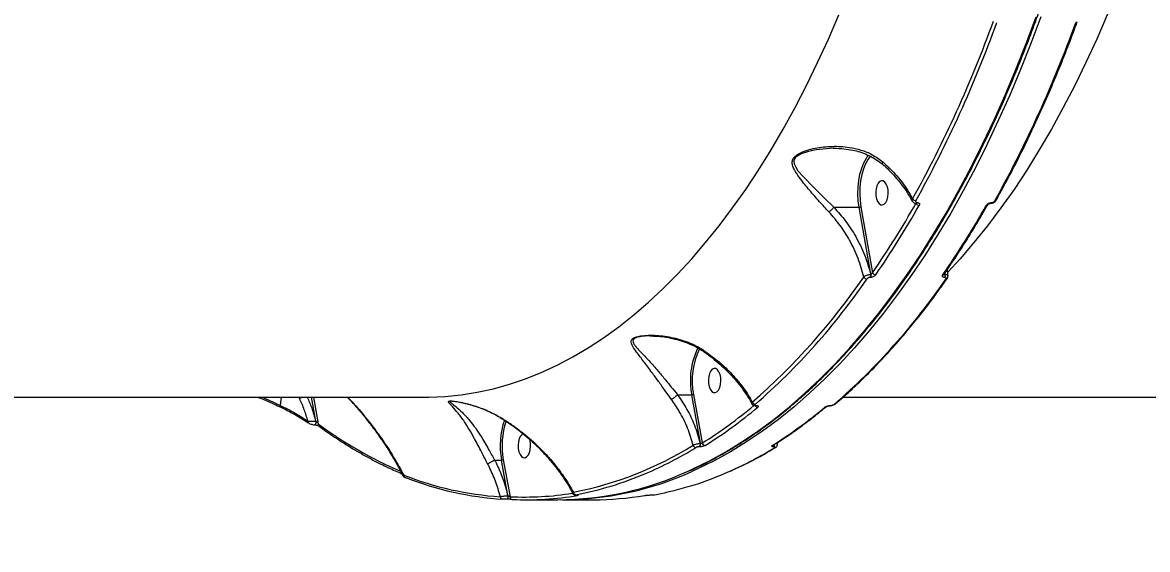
# Model space of a CAD drawing. Header units: millimetres. Extents: x -7735 to 7893, y -6545 to 6034.
# Drawn here: x 3517.7 to 3934.3, y -172.3 to 22.8 of the extents above; entities that cross this region are included whole.
import ezdxf

# ---------------------------------------------------------------- set-up
doc = ezdxf.new("R2010")
doc.units = ezdxf.units.MM
for name, color, linetype in [('DIKOM_ОБЪЕКТ', 7, 'Continuous'), ('DIKOM_РАЗМЕР_ЗОНА', 7, 'Continuous'), ('DIKOM_РАЗМЕР_ОБЪЕКТА', 7, 'Continuous')]:
    doc.layers.add(name, color=color, linetype=linetype)
doc.styles.add('style1', font='arial.ttf', dxfattribs={"width": 0.8})
doc.dimstyles.new('1-50', dxfattribs={"dimtxt": 300, "dimasz": 200, "dimexe": 100, "dimexo": 0, "dimgap": 100, "dimtad": 1, "dimtxsty": 'style1', "dimcen": 200, "dimclrd": 7, "dimclre": 7, "dimclrt": 7, "dimadec": 1, "dimazin": 2, "dimtfac": 1, "dimtmove": 0, "dimatfit": 2, "dimfxl": 0, "dimlwd": 25, "dimlwe": 18, "dimarcsym": 0})

# ---------------------------------------------------------------- blocks, each defined once
blk = doc.blocks.new('*D0')
at = {"layer": 'Defpoints', "color": 0, "transparency": 16777216}
for p in [(5893.22, 882.1), (-4595.74, 266.13), (5893.22, -5840.17)]:
    blk.add_point(p, dxfattribs=at)
at = {"layer": 'DIKOM_РАЗМЕР_ОБЪЕКТА', "color": 7, "lineweight": 18, "transparency": 16777216}
for p, q in [((5893.22, 882.1), (5893.22, -5940.17)), ((-4595.74, 266.13), (-4595.74, -5940.17))]:
    blk.add_line(p, q, dxfattribs=at)
at = {"layer": 'DIKOM_РАЗМЕР_ОБЪЕКТА', "color": 7, "lineweight": 25, "transparency": 16777216}
blk.add_line((-4395.74, -5840.17), (5693.22, -5840.17), dxfattribs=at)
at = {"layer": 'DIKOM_РАЗМЕР_ОБЪЕКТА', "color": 7, "transparency": 16777216}
for points in [[(-4395.74, -5806.84), (-4395.74, -5873.51), (-4595.74, -5840.17)], [(5693.22, -5806.84), (5693.22, -5873.51), (5893.22, -5840.17)]]:
    blk.add_solid(points, dxfattribs=at)
at = {"layer": 'DIKOM_РАЗМЕР_ОБЪЕКТА', "color": 7, "transparency": 16777216, "insert": (648.74, -5587), "char_height": 300, "attachment_point": 5, "style": 'style1'}
blk.add_mtext('10450', dxfattribs=at)
blk = doc.blocks.new('*D3')
at = {"layer": 'Defpoints', "color": 0, "transparency": 16777216}
for p in [(-6112.56, 266.13), (7893.22, 266.13), (7893.22, -6445.11)]:
    blk.add_point(p, dxfattribs=at)
at = {"layer": 'DIKOM_РАЗМЕР_ЗОНА', "color": 7, "lineweight": 18, "transparency": 16777216}
for p, q in [((-6112.56, 266.13), (-6112.56, -6545.11)), ((7893.22, 266.13), (7893.22, -6545.11))]:
    blk.add_line(p, q, dxfattribs=at)
at = {"layer": 'DIKOM_РАЗМЕР_ЗОНА', "color": 7, "lineweight": 25, "transparency": 16777216}
blk.add_line((-5912.56, -6445.11), (7693.22, -6445.11), dxfattribs=at)
at = {"layer": 'DIKOM_РАЗМЕР_ЗОНА', "color": 7, "transparency": 16777216}
for points in [[(-5912.56, -6411.77), (-5912.56, -6478.44), (-6112.56, -6445.11)], [(7693.22, -6411.77), (7693.22, -6478.44), (7893.22, -6445.11)]]:
    blk.add_solid(points, dxfattribs=at)
at = {"layer": 'DIKOM_РАЗМЕР_ЗОНА', "color": 7, "transparency": 16777216, "insert": (890.33, -6191.83), "char_height": 300, "attachment_point": 5, "style": 'style1'}
blk.add_mtext('13950', dxfattribs=at)

msp = doc.modelspace()

# ---------------------------------------------------------------- linework, layer by layer
at = {"layer": 'DIKOM_ОБЪЕКТ', "color": 7, "linetype": 'Continuous', "lineweight": 15}
for p, q in [((3830.54, -26.987), (3831.046, -26.32)), ((3818.195, -45.645), (3827.527, -45.645)), ((3831.935, -70.446), (3827.527, -45.645)), ((3828.199, -45.482), (3832.527, -69.835)), ((3848.679, -44.165), (3848.726, -44.165)), ((3849.026, -43.903), (3849.073, -43.903)), ((3876.155, -44.165), (3876.202, -44.165)), ((3876.503, -43.903), (3876.55, -43.903)), ((3831.867, -70.446), (3831.935, -70.446)), ((3859.297, -70.063), (3859.364, -70.446)), ((3859.364, -70.446), (3859.433, -70.446)), ((3859.433, -70.446), (3859.414, -69.891)), ((3831.754, -71.576), (3831.686, -71.576)), ((3859.252, -71.576), (3859.184, -71.576)), ((3405.073, -115.875), (3667.184, -115.875)), ((3613.569, -115.875), (3613.198, -118.96)), ((3620.38, -116.445), (3620.124, -115.875)), ((3626.389, -124.787), (3624.781, -115.875)), ((3625.482, -115.875), (3627.277, -125.816)), ((3760.323, -115.104), (3765.565, -115.104)), ((3768.79, -132.986), (3765.565, -115.104)), ((3766.237, -114.941), (3769.469, -132.861)), ((3821.657, -115.875), (4083.767, -115.875)), ((3613.373, -119.642), (3613.383, -119.647)), ((3789.189, -119.068), (3789.257, -119.068)), ((3789.394, -118.985), (3789.463, -118.985)), ((3816.686, -119.068), (3816.755, -119.068)), ((3816.892, -118.985), (3816.96, -118.985)), ((3626.309, -124.787), (3626.389, -124.787)), ((3625.823, -126.118), (3625.903, -126.118)), ((3768.743, -132.986), (3768.79, -132.986)), ((3797.322, -133.353), (3797.256, -132.725)), ((3768.46, -134.27), (3768.413, -134.27)), ((3795.716, -133.707), (3795.714, -133.709)), ((3795.937, -134.27), (3795.889, -134.27)), ((3692.564, -139.229), (3692.57, -139.227)), ((3692.57, -139.227), (3695.103, -139.227)), ((3697.51, -152.371), (3695.103, -139.227)), ((3695.775, -139.062), (3698.281, -152.749)), ((3696.997, -153.706), (3696.982, -153.706)), ((3696.997, -153.706), (3697.025, -153.706)), ((3697.025, -153.706), (3697.01, -153.706)), ((3697.482, -152.371), (3697.51, -152.371)), ((3704.427, -153.875), (3715.999, -153.875)), ((3717.714, -153.875), (3729.285, -153.875)), ((3722.803, -152.116), (3722.85, -152.112)), ((3722.803, -152.116), (3722.892, -152.116)), ((3722.85, -152.112), (3722.939, -152.112)), ((3722.892, -152.116), (3722.939, -152.112)), ((3750.321, -152.116), (3750.368, -152.112)), ((3750.321, -152.116), (3750.409, -152.116)), ((3750.368, -152.112), (3750.457, -152.112)), ((3750.409, -152.116), (3750.457, -152.112))]:
    msp.add_line(p, q, dxfattribs=at)
at = {"layer": 'DIKOM_ОБЪЕКТ', "color": 7, "linetype": 'Continuous', "lineweight": 15, "flags": 128}
for points in [[(3936.416, 73.456), (3933.31, 63.486), (3930.05, 53.704), (3926.637, 44.12), (3923.075, 34.743), (3919.368, 25.58), (3915.519, 16.642), (3911.53, 7.935), (3907.407, -0.531), (3903.154, -8.749), (3898.772, -16.711), (3894.268, -24.41), (3889.645, -31.839), (3884.907, -38.991), (3880.06, -45.859), (3875.107, -52.436), (3870.052, -58.717), (3864.902, -64.696), (3860.338, -69.656)], [(3667.184, -115.875), (3668.178, -115.87), (3674.178, -115.633), (3680.171, -115.042), (3686.152, -114.095), (3692.116, -112.795), (3698.056, -111.142), (3703.968, -109.139), (3709.845, -106.786), (3715.683, -104.087), (3721.475, -101.042), (3727.217, -97.657), (3732.903, -93.933), (3738.528, -89.874), (3744.087, -85.483), (3749.574, -80.766), (3754.985, -75.726), (3760.314, -70.368), (3765.556, -64.696), (3770.707, -58.717), (3775.761, -52.436), (3780.714, -45.859), (3785.562, -38.991), (3790.299, -31.839), (3794.923, -24.41), (3799.427, -16.711), (3803.808, -8.749), (3808.062, -0.531), (3812.185, 7.935), (3816.173, 16.642), (3820.023, 25.58)], [(3764.188, -143.321), (3766.025, -142.489), (3772.111, -139.499), (3778.149, -136.166), (3784.136, -132.495), (3790.065, -128.488), (3795.931, -124.149), (3801.73, -119.481), (3807.457, -114.489), (3813.107, -109.175), (3818.675, -103.546), (3824.157, -97.605), (3829.548, -91.358), (3834.843, -84.81), (3840.038, -77.966), (3845.128, -70.833), (3850.11, -63.416), (3854.979, -55.721), (3859.73, -47.755), (3864.361, -39.524), (3868.866, -31.037), (3873.243, -22.299), (3877.488, -13.318), (3881.596, -4.101), (3885.565, 5.343), (3889.391, 15.006), (3893.071, 24.881)], [(3894.786, 24.881), (3891.106, 15.006), (3887.279, 5.343), (3883.311, -4.101), (3879.202, -13.318), (3874.958, -22.299), (3870.581, -31.037), (3866.075, -39.524), (3861.445, -47.755), (3856.693, -55.721), (3851.824, -63.416), (3846.842, -70.833), (3841.752, -77.966), (3836.557, -84.81), (3831.262, -91.358), (3825.872, -97.605), (3820.39, -103.546), (3814.822, -109.175), (3809.172, -114.489), (3803.445, -119.481), (3797.646, -124.149), (3791.779, -128.488), (3785.85, -132.495), (3779.864, -136.166), (3773.825, -139.499), (3767.739, -142.489), (3765.84, -143.348)], [(3817.954, -23.796), (3811.609, -24.323), (3808.784, -24.926), (3806.049, -25.872), (3804.213, -27.017), (3803.922, -27.321), (3803.443, -28.178), (3803.383, -28.442), (3803.475, -29.575), (3804.05, -30.839), (3804.907, -32.084), (3806.891, -34.404), (3810.492, -38.125), (3814.579, -42.163), (3818.192, -45.645), (3818.193, -45.646), (3818.193, -45.646)], [(3827.527, -45.645), (3827.201, -43.203), (3827.07, -40.693), (3827.138, -38.173), (3827.403, -35.703), (3827.859, -33.34), (3828.495, -31.14), (3829.296, -29.154), (3830.244, -27.428), (3830.54, -26.987)], [(3831.678, -26.663), (3830.834, -27.818), (3829.915, -29.491), (3829.138, -31.417), (3828.521, -33.551), (3828.079, -35.842), (3827.822, -38.237), (3827.756, -40.68), (3827.883, -43.114), (3828.199, -45.482)], [(3833.987, -42.542), (3834.395, -43.549), (3834.932, -44.292), (3835.556, -44.711), (3836.215, -44.772), (3836.856, -44.47), (3837.427, -43.83), (3837.882, -42.903), (3838.185, -41.764), (3838.309, -40.507), (3838.247, -39.232), (3838.001, -38.042), (3837.594, -37.036), (3837.056, -36.293), (3836.433, -35.874), (3835.774, -35.813), (3835.133, -36.115), (3834.562, -36.755), (3834.106, -37.682), (3833.804, -38.821), (3833.679, -40.078), (3833.742, -41.353), (3833.987, -42.542)], [(3772.025, -112.002), (3772.432, -113.009), (3772.97, -113.752), (3773.593, -114.17), (3774.252, -114.231), (3774.893, -113.929), (3775.465, -113.289), (3775.92, -112.362), (3776.222, -111.224), (3776.347, -109.966), (3776.284, -108.691), (3776.039, -107.502), (3775.631, -106.495), (3775.094, -105.752), (3774.47, -105.333), (3773.811, -105.272), (3773.17, -105.574), (3772.599, -106.215), (3772.144, -107.141), (3771.841, -108.28), (3771.717, -109.538), (3771.779, -110.813), (3772.025, -112.002)], [(3626.309, -124.787), (3626.337, -125.065), (3626.324, -125.347), (3626.271, -125.611), (3626.182, -125.835), (3626.064, -126.002), (3625.926, -126.097), (3625.82, -126.118)], [(3626.389, -124.787), (3626.418, -125.065), (3626.405, -125.347), (3626.352, -125.611), (3626.262, -125.835), (3626.144, -126.002), (3626.007, -126.097), (3625.906, -126.118)], [(3623.67, -125.447), (3623.673, -125.449), (3623.713, -125.478)], [(3703.124, -129.459), (3702.709, -129.697), (3702.138, -130.337), (3701.683, -131.264), (3701.38, -132.403), (3701.255, -133.661), (3701.318, -134.936), (3701.563, -136.125)], [(3701.563, -136.125), (3701.971, -137.131), (3702.508, -137.874), (3703.132, -138.293), (3703.791, -138.354), (3704.432, -138.052), (3705.003, -137.412), (3705.458, -136.485), (3705.76, -135.347), (3705.885, -134.089), (3705.823, -132.814), (3705.578, -131.625), (3705.542, -131.509)], [(3659.402, -145.613), (3659.505, -145.644), (3659.663, -145.661)], [(3697.482, -152.371), (3697.509, -152.607), (3697.506, -152.849), (3697.474, -153.083), (3697.413, -153.294), (3697.328, -153.472), (3697.224, -153.604), (3697.106, -153.683), (3696.997, -153.706)], [(3697.51, -152.371), (3697.537, -152.607), (3697.535, -152.849), (3697.502, -153.083), (3697.441, -153.294), (3697.356, -153.472), (3697.252, -153.604), (3697.134, -153.683), (3697.025, -153.706)]]:
    msp.add_lwpolyline(points, dxfattribs=at)
at = {"layer": 'DIKOM_ОБЪЕКТ', "color": 7, "linetype": 'Continuous', "lineweight": 15}
for centre, radius, start, end in [((3450.608, 177.49), 453.689, 330.98856, 340.13035), ((3450.937, 177.28), 454.66, 330.98834, 340.13076), ((3480.183, 177.28), 454.66, 330.98834, 340.13076), ((3907.854, 23.274), 0.527, 261.65022, 327.17772), ((3827.542, -44.242), 1.404, 269.37762, 297.90324), ((3550.44, 124.528), 342.564, 325.43253, 330.49671), ((3550.815, 124.264), 343.52, 325.43343, 330.49558), ((3848.592, -41.788), 1.437, 211.63494, 268.17145), ((3849.826, -43.504), 1.413, 208.39147, 268.38739), ((3848.629, -43.739), 0.43, 277.47231, 337.48362), ((3848.68, -43.741), 0.426, 275.6487, 337.64728), ((3575.781, 124.194), 343.391, 325.43288, 330.49691), ((3874.696, -44.347), 0.571, 264.77591, 325.67549), ((3876.109, -43.742), 0.426, 275.73401, 337.67522), ((3876.155, -43.741), 0.427, 276.33684, 337.63995), ((3877.844, -42.655), 0.572, 264.84868, 325.67996), ((3830.289, -70.774), 1.612, 330.12898, 11.72582), ((3830.356, -70.773), 1.612, 330.12302, 11.70821), ((3833.746, -69.311), 1.326, 203.2414, 267.67887), ((3858.587, -70.033), 0.604, 266.49876, 322.24661), ((3857.786, -70.773), 1.612, 330.12302, 11.70821), ((3857.852, -70.773), 1.614, 330.14548, 11.68575), ((3627.48, 67.024), 244.737, 310.98472, 325.54476), ((3628.172, 66.582), 245.278, 310.98469, 325.54479), ((3657.418, 66.582), 245.278, 310.98469, 325.54479), ((3830.478, -70.858), 1.33, 205.95597, 267.49924), ((3859.706, -71.589), 0.599, 266.2265, 322.32836), ((3792.757, -109.75), 27.715, 154.22287, 191.13979), ((3792.556, -109.75), 26.826, 154.015, 191.15697), ((3625.409, -124.131), 9.185, 115.97911, 123.1946), ((3613.797, -119.169), 0.634, 160.80725, 228.15616), ((3677.967, 13.359), 172.49, 302.03786, 309.88656), ((3678.637, 12.941), 173.126, 302.04055, 310.03566), ((3789.116, -117.41), 1.166, 195.6575, 266.23961), ((3790.062, -118.491), 1.122, 210.46881, 266.9981), ((3789.18, -118.752), 0.317, 273.30418, 312.55452), ((3789.25, -118.755), 0.313, 270.26755, 312.68412), ((3703.509, 12.922), 173.102, 302.04, 310.03621), ((3814.873, -118.938), 0.673, 268.96914, 309.88374), ((3816.679, -118.754), 0.314, 270.50963, 312.67425), ((3816.747, -118.753), 0.316, 272.08177, 312.5809), ((3818.3, -117.906), 0.668, 268.79176, 309.77925), ((3624.174, -124.885), 0.754, 168.79931, 228.08171), ((3723.814, -133.869), 29.206, 161.0238, 190.57205), ((3724.235, -133.908), 28.923, 161.63693, 190.26639), ((3628.035, -126.013), 0.784, 165.45096, 231.0118), ((3716.877, -5.114), 150.323, 233.41235, 246.83395), ((3767.45, -133.337), 1.34, 315.90991, 15.20347), ((3767.498, -133.338), 1.339, 315.89618, 15.23716), ((3770.568, -132.707), 1.109, 187.97723, 265.64786), ((3697.006, -22.878), 130.565, 280.9187, 301.93007), ((3692.431, -12.82), 142.803, 293.10784, 301.50594), ((3767.139, -133.476), 1.099, 191.12607, 265.77925), ((3721.268, -12.079), 143.649, 293.98515, 301.49041), ((3795.349, -133.119), 0.694, 269.41821, 301.65106), ((3795.137, -133.448), 1.114, 312.48007, 4.09266), ((3795.175, -133.441), 1.125, 312.57471, 5.19003), ((3796.31, -133.875), 0.697, 269.49297, 301.23476), ((3659.735, -144.844), 0.838, 173.75661, 246.58942), ((3702.171, -35.149), 117.836, 248.45683, 266.36142), ((3703.028, -35.817), 118.095, 248.4567, 266.36156), ((3715.344, -35.594), 118.282, 270.31749, 294.38988), ((3717.16, -36.016), 117.856, 269.85261, 294.39689), ((3700.082, -31.116), 122.972, 280.56866, 293.17431), ((3729.082, -30.223), 123.895, 280.6053, 294.09477), ((3695.6, -152.769), 0.907, 178.61075, 265.80234), ((3699.201, -152.828), 0.923, 175.04821, 265.32948), ((3703.565, -41.056), 111.818, 267.29164, 279.1856), ((3704.421, -41.728), 112.146, 267.29337, 279.67591), ((3722.714, -151.027), 0.978, 183.08376, 265.47614), ((3723.279, -151.475), 0.803, 234.78902, 269.39732), ((3729.243, -41.379), 112.495, 270.02155, 279.6641)]:
    msp.add_arc(centre, radius, start, end, dxfattribs=at)
for points, knots in [([(3764.476, -143.228), (3765.034, -142.99), (3767.531, -141.925), (3771.928, -139.724), (3777.661, -136.62), (3783.344, -133.188), (3788.978, -129.462), (3794.557, -125.436), (3800.076, -121.116), (3805.531, -116.503), (3810.919, -111.602), (3816.236, -106.417), (3821.476, -100.951), (3826.636, -95.208), (3831.713, -89.193), (3836.702, -82.912), (3841.599, -76.367), (3846.402, -69.565), (3851.106, -62.51), (3855.708, -55.208), (3860.204, -47.664), (3864.591, -39.885), (3868.867, -31.876), (3873.026, -23.643), (3877.068, -15.192), (3880.988, -6.529), (3884.784, 2.338), (3888.452, 11.403), (3891.991, 20.66), (3895.397, 30.101), (3898.669, 39.719), (3901.802, 49.507), (3904.796, 59.458), (3907.648, 69.564), (3910.356, 79.818), (3912.918, 90.212), (3915.331, 100.738), (3917.595, 111.388), (3919.708, 122.154), (3921.666, 133.029), (3923.472, 144.003), (3925.12, 155.069), (3926.612, 166.218), (3927.945, 177.443), (3929.12, 188.734), (3930.134, 200.083), (3930.987, 211.482), (3931.679, 222.922), (3932.209, 234.394), (3932.574, 245.89), (3932.763, 256.137), (3932.789, 262.55), (3932.8, 265.124)], [0, 0, 0, 0, 0.0058768, 0.0262676, 0.0466644, 0.067067, 0.0874749, 0.1078876, 0.128305, 0.148726, 0.1691503, 0.1895772, 0.2100064, 0.2304375, 0.2508696, 0.271303, 0.2917369, 0.3121714, 0.332606, 0.3530406, 0.3734749, 0.393909, 0.4143429, 0.4347759, 0.4552087, 0.4756411, 0.4960729, 0.516504, 0.5369346, 0.5573646, 0.5777942, 0.5982231, 0.6186517, 0.6390796, 0.6595072, 0.6799344, 0.700361, 0.7207873, 0.7412133, 0.7616388, 0.7820642, 0.8024891, 0.8229139, 0.8433384, 0.8637627, 0.8841868, 0.9046108, 0.9250347, 0.9454585, 0.9658821, 0.9863058, 1, 1, 1, 1]), ([(3878.317, -42.977), (3879.081, -41.602), (3881.298, -37.614), (3884.882, -30.837), (3889.029, -22.579), (3893.054, -14.1), (3896.959, -5.411), (3900.739, 3.482), (3904.326, 12.413), (3906.817, 18.959), (3908.101, 22.455), (3908.297, 22.988)], [0, 0, 0, 0, 0.0688511, 0.1996782, 0.3305056, 0.4613287, 0.5921493, 0.7229662, 0.8537785, 0.9777042, 1, 1, 1, 1]), ([(3816.374, -47.364), (3815.205, -46.099), (3812.659, -43.343), (3809.074, -39.211), (3806.091, -35.585), (3804.21, -32.942), (3803.241, -31.173), (3802.768, -29.826), (3802.731, -28.477), (3803.212, -27.491), (3804.144, -26.473), (3805.749, -25.44), (3808.369, -24.452), (3812.324, -23.471), (3817.569, -22.906), (3823.289, -23.217), (3828.271, -24.355), (3832.585, -26.03), (3835.101, -27.925), (3836.408, -28.911)], [0, 0, 0, 0, 0.0790194, 0.1721801, 0.2680589, 0.3287297, 0.3610596, 0.3938996, 0.4223326, 0.4513199, 0.4599448, 0.498994, 0.5446059, 0.5914341, 0.6876218, 0.7865817, 0.8546777, 0.9244459, 1, 1, 1, 1]), ([(3818.162, -23.805), (3818.106, -23.798), (3818.037, -23.788), (3817.967, -23.795), (3817.954, -23.796)], [0, 0, 0, 0, 0.8070315, 1, 1, 1, 1]), ([(3817.956, -23.81), (3818.126, -23.804), (3819.455, -23.75), (3821.889, -23.939), (3825.027, -24.399), (3827.907, -25.133), (3830.527, -26.109), (3832.997, -27.389), (3834.869, -28.59), (3835.824, -29.458), (3836.112, -29.719)], [0, 0, 0, 0, 0.0258701, 0.2024518, 0.3716288, 0.51097, 0.6584557, 0.8023924, 0.940537, 1, 1, 1, 1]), ([(3836.194, -29.63), (3836.172, -29.597), (3836.122, -29.523), (3836.214, -29.266), (3836.332, -29.04), (3836.393, -28.937), (3836.408, -28.911)], [0, 0, 0, 0, 0.3249818, 0.7217311, 0.9289851, 1, 1, 1, 1]), ([(3836.408, -28.911), (3837.946, -30.358), (3840.451, -32.714), (3843.367, -36.256), (3845.579, -39.339), (3846.765, -41.461), (3847.369, -42.542)], [0, 0, 0, 0, 0.3422227, 0.5572673, 0.7746057, 1, 1, 1, 1]), ([(3836.155, -29.668), (3836.565, -30.025), (3837.842, -31.136), (3839.799, -33.129), (3842.02, -35.621), (3844.02, -38.204), (3845.789, -40.804), (3846.753, -42.546), (3847.224, -43.397)], [0, 0, 0, 0, 0.0863188, 0.2685909, 0.45231, 0.6371312, 0.8225951, 1, 1, 1, 1]), ([(3816.374, -47.364), (3816.421, -47.327), (3816.559, -47.22), (3816.867, -46.963), (3817.305, -46.567), (3817.796, -46.084), (3818.061, -45.792), (3818.193, -45.646)], [0, 0, 0, 0, 0.0872625, 0.2535742, 0.5023959, 0.7511941, 1, 1, 1, 1]), ([(3818.193, -45.646), (3818.193, -45.646), (3818.193, -45.645), (3818.194, -45.645), (3818.195, -45.645), (3818.195, -45.645)], [0, 0, 0, 0, 0.403829, 0.8706526, 1, 1, 1, 1]), ([(3818.195, -45.645), (3819.681, -47.309), (3822.69, -50.678), (3826.506, -56.627), (3829.779, -63.245), (3831.164, -68.024), (3831.867, -70.446)], [0, 0, 0, 0, 0.2328907, 0.4713013, 0.7319741, 1, 1, 1, 1]), ([(3847.265, -43.37), (3847.262, -43.366), (3847.175, -43.269), (3847.177, -42.98), (3847.305, -42.688), (3847.369, -42.542)], [0, 0, 0, 0, 0.0192581, 0.5094547, 1, 1, 1, 1]), ([(3847.296, -43.383), (3847.357, -43.498), (3847.498, -43.761), (3847.9, -44.016), (3848.31, -44.161), (3848.583, -44.148), (3848.684, -44.144)], [0, 0, 0, 0, 0.2287291, 0.5240065, 0.8250082, 1, 1, 1, 1]), ([(3848.546, -43.224), (3848.513, -43.301), (3848.447, -43.453), (3848.48, -43.656), (3848.612, -43.81), (3848.808, -43.892), (3848.964, -43.9), (3849.026, -43.903)], [0, 0, 0, 0, 0.214264, 0.4283994, 0.6429287, 0.8577662, 1, 1, 1, 1]), ([(3848.722, -44.167), (3848.747, -44.167), (3848.803, -44.169), (3848.802, -44.171), (3848.802, -44.171)], [0, 0, 0, 0, 0.4409655, 1, 1, 1, 1]), ([(3849.073, -43.903), (3849.165, -43.908), (3849.397, -43.921), (3849.69, -44.042), (3849.887, -44.271), (3849.937, -44.575), (3849.836, -44.802), (3849.786, -44.916)], [0, 0, 0, 0, 0.1407472, 0.3552581, 0.5700173, 0.7849612, 1, 1, 1, 1]), ([(3859.065, -70.403), (3859.898, -69.186), (3862.315, -65.658), (3866.238, -59.622), (3870.782, -52.276), (3873.713, -47.192), (3875.168, -44.669)], [0, 0, 0, 0, 0.1499018, 0.4347235, 0.7195446, 1, 1, 1, 1]), ([(3874.644, -44.916), (3874.723, -44.802), (3874.88, -44.575), (3875.274, -44.272), (3875.729, -44.042), (3876.16, -43.921), (3876.405, -43.908), (3876.503, -43.903)], [0, 0, 0, 0, 0.2150527, 0.4299672, 0.6446673, 0.859229, 1, 1, 1, 1]), ([(3875.169, -44.666), (3875.17, -44.666), (3875.171, -44.663), (3875.209, -44.605), (3875.298, -44.515), (3875.446, -44.4), (3875.643, -44.29), (3875.852, -44.211), (3876.039, -44.169), (3876.116, -44.168), (3876.153, -44.167)], [0, 0, 0, 0, 0.0187034, 0.1419746, 0.2654302, 0.4099327, 0.5679449, 0.730706, 0.8740639, 1, 1, 1, 1]), ([(3876.201, -44.165), (3876.202, -44.165), (3876.42, -44.194), (3876.905, -44.078), (3877.597, -43.769), (3878.095, -43.365), (3878.251, -43.053), (3878.294, -42.967)], [0, 0, 0, 0, 0.0005896, 0.2706239, 0.5683498, 0.8807628, 1, 1, 1, 1]), ([(3876.55, -43.903), (3876.616, -43.9), (3876.781, -43.892), (3877.07, -43.81), (3877.374, -43.656), (3877.636, -43.453), (3877.741, -43.301), (3877.793, -43.224)], [0, 0, 0, 0, 0.1423115, 0.3571912, 0.5715666, 0.7857394, 1, 1, 1, 1]), ([(3829.282, -71.44), (3828.649, -69.139), (3827.363, -64.471), (3824.294, -58.072), (3820.652, -52.253), (3817.811, -49.006), (3816.374, -47.364)], [0, 0, 0, 0, 0.2625672, 0.5326638, 0.763649, 1, 1, 1, 1]), ([(3829.282, -71.44), (3829.376, -71.357), (3829.584, -71.173), (3830.067, -70.903), (3830.66, -70.667), (3831.292, -70.498), (3831.675, -70.463), (3831.867, -70.446)], [0, 0, 0, 0, 0.170027, 0.3808323, 0.5867008, 0.7931189, 1, 1, 1, 1]), ([(3833.692, -70.636), (3833.626, -70.72), (3833.476, -70.907), (3833.118, -71.173), (3832.672, -71.397), (3832.194, -71.547), (3831.901, -71.567), (3831.754, -71.576)], [0, 0, 0, 0, 0.1741504, 0.3895992, 0.595811, 0.7978166, 1, 1, 1, 1]), ([(3831.935, -70.446), (3831.975, -70.442), (3832.024, -70.437), (3832.124, -70.398), (3832.237, -70.325), (3832.371, -70.178), (3832.472, -70.008), (3832.51, -69.889), (3832.527, -69.835)], [0, 0, 0, 0, 0.1444425, 0.175551, 0.362493, 0.5709626, 0.8046722, 1, 1, 1, 1]), ([(3859.184, -71.576), (3859.111, -71.574), (3858.897, -71.565), (3858.607, -71.468), (3858.405, -71.257), (3858.368, -70.966), (3858.489, -70.746), (3858.55, -70.636)], [0, 0, 0, 0, 0.1082402, 0.3204333, 0.5430284, 0.771544, 1, 1, 1, 1]), ([(3859.065, -70.402), (3859.06, -70.408), (3859.055, -70.415), (3859.065, -70.403), (3859.066, -70.403)], [0, 0, 0, 0, 0.9760195, 1, 1, 1, 1]), ([(3859.148, -70.322), (3859.156, -70.338), (3859.18, -70.385), (3859.238, -70.418), (3859.303, -70.442), (3859.34, -70.444), (3859.364, -70.446)], [0, 0, 0, 0, 0.2060595, 0.6119101, 0.7390701, 1, 1, 1, 1]), ([(3859.433, -70.446), (3859.531, -70.453), (3859.814, -70.473), (3860.181, -70.589), (3860.43, -70.771), (3860.427, -70.922), (3860.426, -70.975)], [0, 0, 0, 0, 0.1699765, 0.4896804, 0.8233774, 1, 1, 1, 1]), ([(3860.485, -70.968), (3860.413, -70.451), (3860.302, -69.664), (3860.283, -68.89), (3860.276, -68.625)], [0, 0, 0, 0, 0.6569398, 1, 1, 1, 1]), ([(3818.727, -118.42), (3819.682, -117.598), (3822.45, -115.215), (3826.98, -111.051), (3832.288, -105.838), (3837.52, -100.34), (3842.671, -94.568), (3847.739, -88.525), (3852.717, -82.211), (3856.856, -76.659), (3859.319, -73.174), (3860.18, -71.954)], [0, 0, 0, 0, 0.0652909, 0.1892538, 0.313229, 0.4372172, 0.5612159, 0.6852229, 0.8092359, 0.9332532, 1, 1, 1, 1]), ([(3831.686, -71.576), (3831.59, -71.583), (3831.397, -71.595), (3831.083, -71.694), (3830.792, -71.84), (3830.561, -72.012), (3830.464, -72.132), (3830.42, -72.186)], [0, 0, 0, 0, 0.2039779, 0.4080689, 0.6135261, 0.8265632, 1, 1, 1, 1]), ([(3859.667, -72.186), (3859.707, -72.115), (3859.787, -71.972), (3859.763, -71.783), (3859.631, -71.647), (3859.442, -71.584), (3859.301, -71.578), (3859.252, -71.576)], [0, 0, 0, 0, 0.2288351, 0.457843, 0.6785073, 0.8883523, 1, 1, 1, 1]), ([(3860.168, -71.947), (3860.205, -71.899), (3860.351, -71.715), (3860.473, -71.373), (3860.447, -71.083), (3860.437, -70.97)], [0, 0, 0, 0, 0.1750196, 0.6785307, 1, 1, 1, 1]), ([(3758.044, -116.755), (3757.278, -115.697), (3755.634, -113.426), (3753.22, -110.036), (3750.54, -106.35), (3747.762, -102.657), (3745.341, -99.53), (3743.851, -97.431), (3743.193, -96.091), (3743.036, -95.174), (3743.346, -94.566), (3743.884, -94.094), (3744.779, -93.632), (3746.795, -93.177), (3749.491, -92.964), (3753.582, -93.038), (3758.858, -93.768), (3763.956, -95.354), (3767.818, -97.157), (3769.57, -98.279), (3770.451, -98.842)], [0, 0, 0, 0, 0.0590559, 0.126771, 0.1965294, 0.2899977, 0.386193, 0.4527697, 0.4864317, 0.5209067, 0.5489138, 0.5542493, 0.5800465, 0.6152125, 0.6617349, 0.7094956, 0.8061407, 0.9056039, 0.9525532, 1, 1, 1, 1]), ([(3750.209, -93.265), (3750.084, -93.261), (3748.964, -93.225), (3747.176, -93.374), (3745.182, -93.752), (3744.338, -94.17), (3743.871, -94.593), (3743.664, -95.145), (3743.964, -95.971), (3744.819, -97.191), (3746.57, -99.096), (3749.306, -101.963), (3752.339, -105.345), (3755.263, -108.789), (3757.779, -111.965), (3759.572, -114.078), (3760.317, -115.105), (3760.318, -115.106)], [0, 0, 0, 0, 0.0088797, 0.0797156, 0.1297444, 0.1653011, 0.1726459, 0.2117011, 0.2605753, 0.3113934, 0.4118195, 0.5550066, 0.7015847, 0.8051246, 0.9110696, 0.9999526, 1, 1, 1, 1]), ([(3750.209, -93.262), (3750.721, -93.265), (3752.164, -93.271), (3754.667, -93.491), (3757.741, -93.985), (3760.867, -94.761), (3763.972, -95.816), (3766.8, -97.105), (3768.929, -98.276), (3769.989, -99.05), (3770.283, -99.264)], [0, 0, 0, 0, 0.073957, 0.2082616, 0.356674, 0.5135035, 0.6609083, 0.8171144, 0.9492137, 1, 1, 1, 1]), ([(3770.289, -99.256), (3770.791, -99.602), (3772.286, -100.633), (3774.63, -102.514), (3777.312, -104.873), (3779.817, -107.363), (3782.125, -109.948), (3784.225, -112.608), (3786.07, -115.32), (3787.265, -117.258), (3787.771, -118.284), (3787.825, -118.392)], [0, 0, 0, 0, 0.06540475, 0.19495116, 0.32553954, 0.45697435, 0.58880743, 0.72035436, 0.8523215, 0.98441906, 1, 1, 1, 1]), ([(3770.312, -99.225), (3770.305, -99.204), (3770.294, -99.167), (3770.368, -98.999), (3770.43, -98.883), (3770.451, -98.842)], [0, 0, 0, 0, 0.4597543, 0.8139888, 1, 1, 1, 1]), ([(3770.451, -98.842), (3772.23, -100.15), (3775.834, -102.797), (3779.954, -106.775), (3783.244, -110.537), (3785.834, -113.995), (3787.27, -116.476), (3787.993, -117.725)], [0, 0, 0, 0, 0.2398765, 0.4858724, 0.6394228, 0.8185467, 1, 1, 1, 1]), ([(3604.813, -115.875), (3605.562, -116.183), (3606.519, -116.576), (3608.615, -117.433), (3610.747, -118.389), (3612.569, -119.265), (3613.379, -119.654)], [0, 0, 0, 0, 0.2502797, 0.3195742, 0.6975547, 1, 1, 1, 1]), ([(3606.271, -115.875), (3606.543, -115.981), (3609.05, -116.958), (3611.243, -118.016), (3613.198, -118.96)], [0, 0, 0, 0, 0.1084325, 1, 1, 1, 1]), ([(3623.434, -124.739), (3623.019, -123.343), (3622.186, -120.535), (3620.984, -117.813), (3620.38, -116.445)], [0, 0, 0, 0, 0.4974069, 1, 1, 1, 1]), ([(3623.18, -115.875), (3623.762, -117.215), (3625.028, -120.136), (3625.859, -123.154), (3626.309, -124.787)], [0, 0, 0, 0, 0.4588356, 1, 1, 1, 1]), ([(3638.01, -115.875), (3638.664, -116.566), (3640.487, -118.489), (3643.305, -121.791), (3646.525, -125.817), (3649.666, -130.082), (3652.661, -134.498), (3655.399, -138.975), (3657.37, -142.456), (3658.331, -144.441), (3658.574, -144.942)], [0, 0, 0, 0, 0.07552165, 0.21010376, 0.35036538, 0.49703306, 0.64995866, 0.80090108, 0.9497557, 1, 1, 1, 1]), ([(3638.065, -115.875), (3638.659, -116.476), (3641.072, -118.924), (3644.881, -123.462), (3649.507, -129.426), (3652.98, -134.542), (3656.157, -139.65), (3657.811, -142.724), (3658.902, -144.752)], [0, 0, 0, 0, 0.0665716, 0.2708129, 0.4801286, 0.6894551, 0.7951267, 1, 1, 1, 1]), ([(3758.044, -116.755), (3758.064, -116.742), (3758.141, -116.691), (3758.359, -116.541), (3758.758, -116.259), (3759.298, -115.868), (3759.851, -115.46), (3760.162, -115.224), (3760.318, -115.106)], [0, 0, 0, 0, 0.0380731, 0.1491808, 0.3619052, 0.5746115, 0.7873146, 1, 1, 1, 1]), ([(3760.318, -115.106), (3760.319, -115.105), (3760.321, -115.104), (3760.323, -115.104), (3760.323, -115.104)], [0, 0, 0, 0, 0.6337466, 1, 1, 1, 1]), ([(3760.323, -115.104), (3761.515, -116.857), (3763.927, -120.404), (3766.836, -126.442), (3768.086, -130.731), (3768.743, -132.986)], [0, 0, 0, 0, 0.3165682, 0.6406658, 1, 1, 1, 1]), ([(3766.237, -114.941), (3766.227, -114.947), (3766.208, -114.959), (3766.15, -114.989), (3766.047, -115.029), (3765.887, -115.071), (3765.717, -115.099), (3765.615, -115.102), (3765.565, -115.104)], [0, 0, 0, 0, 0.0701951, 0.1414331, 0.355982, 0.5708646, 0.7855218, 1, 1, 1, 1]), ([(3613.198, -118.96), (3615.097, -119.919), (3618.944, -121.86), (3621.925, -123.771), (3623.434, -124.739)], [0, 0, 0, 0, 0.4938201, 1, 1, 1, 1]), ([(3613.37, -119.648), (3614.055, -119.976), (3614.98, -120.419), (3615.813, -120.864), (3616.029, -120.98)], [0, 0, 0, 0, 0.7407472, 1, 1, 1, 1]), ([(3689.986, -140.63), (3689.25, -139.197), (3688.055, -136.873), (3686.459, -133.743), (3684.941, -130.876), (3683.24, -127.872), (3681.187, -124.631), (3679.01, -121.693), (3677.16, -119.642), (3675.914, -118.362), (3675.369, -117.715), (3675.469, -117.384), (3676.059, -117.278), (3677.298, -117.345), (3679.357, -117.646), (3682.051, -118.22), (3685.684, -119.244), (3689.981, -120.804), (3693.072, -122.484), (3694.631, -123.332)], [0, 0, 0, 0, 0.0742582, 0.1205066, 0.1678172, 0.2375792, 0.3094453, 0.4056712, 0.5047068, 0.5602497, 0.6168557, 0.6484776, 0.6753881, 0.7024596, 0.7386877, 0.7871109, 0.8368185, 0.9176553, 1, 1, 1, 1]), ([(3676.686, -117.38), (3676.663, -117.378), (3676.306, -117.358), (3676.093, -117.465), (3676.117, -117.761), (3676.911, -118.376), (3678.432, -119.557), (3680.632, -121.478), (3683.114, -124.198), (3685.441, -127.255), (3687.296, -130.044), (3688.941, -132.763), (3690.606, -135.668), (3691.82, -137.903), (3692.564, -139.228), (3692.564, -139.229)], [0, 0, 0, 0, 0.00255259, 0.03921708, 0.08371525, 0.16499721, 0.24859383, 0.39349603, 0.54183883, 0.64671477, 0.7540202, 0.82252158, 0.89232991, 0.99996546, 1, 1, 1, 1]), ([(3676.686, -117.378), (3676.687, -117.378), (3676.742, -117.377), (3677.051, -117.387), (3677.657, -117.444), (3678.51, -117.556), (3679.179, -117.678), (3679.505, -117.737)], [0, 0, 0, 0, 0.003666, 0.1831295, 0.4228625, 0.7193959, 1, 1, 1, 1]), ([(3679.505, -117.737), (3679.585, -117.751), (3680.121, -117.843), (3681.324, -118.11), (3683.206, -118.58), (3685.566, -119.294), (3688.393, -120.306), (3691.437, -121.673), (3693.569, -122.743), (3694.556, -123.395), (3694.589, -123.416)], [0, 0, 0, 0, 0.016792, 0.1129976, 0.2331854, 0.3832561, 0.5673303, 0.784602, 0.9929182, 1, 1, 1, 1]), ([(3766.06, -133.688), (3765.437, -131.573), (3764.176, -127.286), (3761.359, -121.577), (3759.045, -118.211), (3758.044, -116.755)], [0, 0, 0, 0, 0.3558596, 0.721482, 1, 1, 1, 1]), ([(3787.836, -118.387), (3787.806, -118.291), (3787.746, -118.096), (3787.91, -117.85), (3787.993, -117.725)], [0, 0, 0, 0, 0.4934065, 1, 1, 1, 1]), ([(3787.848, -118.38), (3787.89, -118.462), (3787.988, -118.651), (3788.257, -118.857), (3788.61, -119.008), (3788.92, -119.073), (3789.137, -119.059), (3789.197, -119.055)], [0, 0, 0, 0, 0.1632182, 0.3798492, 0.6094205, 0.8916791, 1, 1, 1, 1]), ([(3789.039, -118.574), (3788.992, -118.622), (3788.898, -118.719), (3788.904, -118.846), (3789.022, -118.938), (3789.205, -118.98), (3789.345, -118.984), (3789.394, -118.985)], [0, 0, 0, 0, 0.2288329, 0.4578631, 0.6785915, 0.888366, 1, 1, 1, 1]), ([(3789.252, -119.07), (3789.282, -119.07), (3789.361, -119.069), (3789.426, -119.08), (3789.43, -119.081), (3789.432, -119.081)], [0, 0, 0, 0, 0.2663081, 0.7085332, 1, 1, 1, 1]), ([(3789.463, -118.985), (3789.535, -118.987), (3789.749, -118.993), (3790.029, -119.058), (3790.21, -119.199), (3790.218, -119.393), (3790.075, -119.539), (3790.003, -119.612)], [0, 0, 0, 0, 0.1083236, 0.320438, 0.5430831, 0.7715659, 1, 1, 1, 1]), ([(3795.713, -133.71), (3796.708, -133.081), (3799.589, -131.26), (3804.316, -128.014), (3809.857, -123.914), (3813.491, -120.939), (3815.299, -119.46)], [0, 0, 0, 0, 0.149904, 0.4342791, 0.718704, 1, 1, 1, 1]), ([(3814.861, -119.612), (3814.936, -119.556), (3815.104, -119.432), (3815.489, -119.255), (3815.957, -119.105), (3816.45, -119.005), (3816.745, -118.992), (3816.892, -118.985)], [0, 0, 0, 0, 0.17420944, 0.38956723, 0.59581479, 0.79792584, 1, 1, 1, 1]), ([(3815.305, -119.456), (3815.306, -119.454), (3815.311, -119.45), (3815.389, -119.397), (3815.544, -119.319), (3815.793, -119.221), (3816.102, -119.136), (3816.4, -119.084), (3816.602, -119.067), (3816.67, -119.069), (3816.683, -119.07)], [0, 0, 0, 0, 0.0605565, 0.1707146, 0.3103812, 0.4724957, 0.6569122, 0.8239053, 0.9682865, 1, 1, 1, 1]), ([(3816.758, -119.062), (3816.795, -119.064), (3817.026, -119.074), (3817.506, -118.997), (3818.14, -118.787), (3818.551, -118.604), (3818.708, -118.427), (3818.722, -118.411)], [0, 0, 0, 0, 0.0550786, 0.3415574, 0.6395897, 0.9670063, 1, 1, 1, 1]), ([(3816.96, -118.985), (3817.057, -118.981), (3817.251, -118.972), (3817.575, -118.906), (3817.88, -118.808), (3818.128, -118.692), (3818.237, -118.61), (3818.285, -118.574)], [0, 0, 0, 0, 0.2039524, 0.4079177, 0.6135058, 0.8265151, 1, 1, 1, 1]), ([(3616.029, -120.98), (3616.739, -121.35), (3618.385, -122.209), (3620.704, -123.554), (3622.546, -124.679), (3623.448, -125.303), (3623.666, -125.454)], [0, 0, 0, 0, 0.2460796, 0.5706171, 0.8963827, 1, 1, 1, 1]), ([(3623.434, -124.739), (3623.6, -124.753), (3623.934, -124.781), (3624.652, -124.803), (3625.409, -124.809), (3625.974, -124.8), (3626.243, -124.79), (3626.309, -124.787)], [0, 0, 0, 0, 0.2415728, 0.4834118, 0.7164635, 0.9306598, 1, 1, 1, 1]), ([(3626.389, -124.787), (3626.41, -124.789), (3626.444, -124.792), (3626.517, -124.82), (3626.584, -124.86), (3626.706, -124.955), (3626.878, -125.138), (3627.094, -125.444), (3627.212, -125.685), (3627.277, -125.816)], [0, 0, 0, 0, 0.044786, 0.0741875, 0.1534993, 0.1940171, 0.3789742, 0.6613016, 1, 1, 1, 1]), ([(3694.576, -123.44), (3695.131, -123.769), (3696.739, -124.724), (3699.313, -126.499), (3702.315, -128.758), (3705.258, -131.225), (3708.125, -133.879), (3710.885, -136.704), (3713.507, -139.675), (3715.972, -142.777), (3718.233, -145.972), (3720.099, -148.91), (3721.088, -150.776), (3721.497, -151.548)], [0, 0, 0, 0, 0.0461821, 0.1335966, 0.2238558, 0.3170907, 0.4132446, 0.5120662, 0.6130584, 0.7157685, 0.820738, 0.9257577, 1, 1, 1, 1]), ([(3694.584, -123.425), (3694.586, -123.419), (3694.588, -123.411), (3694.62, -123.352), (3694.631, -123.332)], [0, 0, 0, 0, 0.6627852, 1, 1, 1, 1]), ([(3694.631, -123.332), (3694.923, -123.507), (3696.389, -124.386), (3698.96, -126.073), (3703.392, -129.331), (3707.407, -132.815), (3711.261, -136.69), (3714.132, -139.903), (3716.984, -143.532), (3719.568, -147.264), (3721.014, -149.807), (3721.737, -151.079)], [0, 0, 0, 0, 0.0242981, 0.1222498, 0.2202173, 0.4215169, 0.5118881, 0.6322349, 0.7525904, 0.8762958, 1, 1, 1, 1]), ([(3623.717, -125.471), (3623.768, -125.507), (3623.999, -125.671), (3624.462, -125.871), (3624.93, -125.989), (3625.133, -126.04)], [0, 0, 0, 0, 0.1374854, 0.6257095, 1, 1, 1, 1]), ([(3625.133, -126.04), (3625.138, -126.042), (3625.337, -126.096), (3625.588, -126.134), (3625.797, -126.113), (3625.82, -126.11)], [0, 0, 0, 0, 0.0244823, 0.8907099, 1, 1, 1, 1]), ([(3625.907, -126.119), (3625.917, -126.118), (3625.962, -126.117), (3626.1, -126.127), (3626.314, -126.156), (3626.593, -126.217), (3626.924, -126.316), (3627.263, -126.452), (3627.484, -126.578), (3627.526, -126.611), (3627.533, -126.617)], [0, 0, 0, 0, 0.0222556, 0.1004047, 0.2018257, 0.3227849, 0.4838776, 0.6935574, 0.9467606, 1, 1, 1, 1]), ([(3627.542, -126.622), (3628.522, -127.331), (3631.36, -129.387), (3636.101, -132.561), (3641.78, -136.047), (3647.507, -139.217), (3652.988, -141.967), (3656.575, -143.519), (3658.225, -144.232)], [0, 0, 0, 0, 0.098008, 0.2840129, 0.4699916, 0.6559248, 0.8418108, 1, 1, 1, 1]), ([(3766.06, -133.688), (3766.188, -133.616), (3766.445, -133.473), (3767.031, -133.271), (3767.684, -133.11), (3768.282, -133.014), (3768.612, -132.994), (3768.743, -132.986)], [0, 0, 0, 0, 0.214197, 0.4282764, 0.6427078, 0.8575712, 1, 1, 1, 1]), ([(3768.79, -132.986), (3768.823, -132.985), (3768.906, -132.984), (3769.056, -132.969), (3769.222, -132.941), (3769.371, -132.904), (3769.437, -132.875), (3769.469, -132.861)], [0, 0, 0, 0, 0.1408468, 0.355146, 0.5699816, 0.7849401, 1, 1, 1, 1]), ([(3796.751, -133.048), (3796.852, -133.069), (3797.1, -133.121), (3797.267, -133.237), (3797.252, -133.332), (3797.247, -133.359)], [0, 0, 0, 0, 0.33046949, 0.80426066, 1, 1, 1, 1]), ([(3768.413, -134.27), (3768.346, -134.271), (3768.18, -134.275), (3767.878, -134.312), (3767.548, -134.38), (3767.252, -134.471), (3767.123, -134.538), (3767.058, -134.572)], [0, 0, 0, 0, 0.14222871, 0.3571189, 0.57154145, 0.78566764, 1, 1, 1, 1]), ([(3770.484, -133.813), (3770.387, -133.865), (3770.192, -133.968), (3769.749, -134.105), (3769.256, -134.208), (3768.806, -134.262), (3768.558, -134.267), (3768.46, -134.27)], [0, 0, 0, 0, 0.215076, 0.4300059, 0.6447648, 0.8592344, 1, 1, 1, 1]), ([(3779.948, -143.236), (3781.438, -142.568), (3784.862, -141.033), (3790.071, -138.319), (3794.146, -136.003), (3796.305, -134.693), (3796.67, -134.472)], [0, 0, 0, 0, 0.2646345, 0.6081198, 0.9337345, 1, 1, 1, 1]), ([(3795.889, -134.27), (3795.798, -134.267), (3795.569, -134.262), (3795.295, -134.208), (3795.136, -134.105), (3795.136, -133.968), (3795.273, -133.865), (3795.342, -133.813)], [0, 0, 0, 0, 0.1407264, 0.3553205, 0.5700789, 0.7849829, 1, 1, 1, 1]), ([(3796.304, -134.572), (3796.35, -134.538), (3796.442, -134.471), (3796.441, -134.38), (3796.335, -134.312), (3796.152, -134.275), (3795.998, -134.271), (3795.937, -134.27)], [0, 0, 0, 0, 0.2143672, 0.428475, 0.6429504, 0.8577973, 1, 1, 1, 1]), ([(3796.666, -134.463), (3796.712, -134.437), (3796.87, -134.35), (3797.094, -134.118), (3797.255, -133.757), (3797.316, -133.476), (3797.271, -133.346), (3797.27, -133.342)], [0, 0, 0, 0, 0.1281763, 0.435151, 0.7086151, 0.9892862, 1, 1, 1, 1]), ([(3689.986, -140.63), (3689.998, -140.621), (3690.096, -140.55), (3690.357, -140.379), (3690.861, -140.084), (3691.449, -139.766), (3692.05, -139.463), (3692.396, -139.305), (3692.564, -139.229)], [0, 0, 0, 0, 0.0259469, 0.2202687, 0.4178885, 0.6154937, 0.8131092, 1, 1, 1, 1]), ([(3694.693, -152.747), (3694.134, -150.823), (3693.038, -147.05), (3691.245, -143.039), (3690.159, -140.961), (3689.986, -140.63)], [0, 0, 0, 0, 0.4665309, 0.9150087, 1, 1, 1, 1]), ([(3692.57, -139.227), (3692.746, -139.571), (3693.861, -141.748), (3695.761, -146.095), (3696.888, -150.204), (3697.482, -152.371)], [0, 0, 0, 0, 0.0814734, 0.5156593, 1, 1, 1, 1]), ([(3695.775, -139.062), (3695.768, -139.067), (3695.749, -139.079), (3695.692, -139.11), (3695.585, -139.152), (3695.426, -139.193), (3695.256, -139.222), (3695.154, -139.225), (3695.103, -139.227)], [0, 0, 0, 0, 0.0536633, 0.1413798, 0.3560054, 0.5705948, 0.7852334, 1, 1, 1, 1]), ([(3658.577, -144.94), (3658.568, -144.933), (3658.521, -144.898), (3658.657, -144.83), (3658.846, -144.77), (3658.902, -144.752)], [0, 0, 0, 0, 0.141842, 0.7443306, 1, 1, 1, 1]), ([(3658.565, -144.945), (3658.602, -145.011), (3658.682, -145.155), (3658.86, -145.322), (3659.091, -145.479), (3659.266, -145.562), (3659.39, -145.607), (3659.402, -145.612)], [0, 0, 0, 0, 0.1670085, 0.364409, 0.5937871, 0.9592961, 1, 1, 1, 1]), ([(3694.693, -152.747), (3694.806, -152.716), (3695.051, -152.65), (3695.603, -152.55), (3696.242, -152.463), (3696.9, -152.399), (3697.287, -152.38), (3697.482, -152.371)], [0, 0, 0, 0, 0.1847623, 0.3987835, 0.6012429, 0.7990352, 1, 1, 1, 1]), ([(3696.982, -153.706), (3696.883, -153.706), (3696.685, -153.705), (3696.346, -153.7), (3696.015, -153.693), (3695.726, -153.683), (3695.595, -153.676), (3695.533, -153.673)], [0, 0, 0, 0, 0.19514784, 0.39009494, 0.5932752, 0.81109043, 1, 1, 1, 1]), ([(3699.125, -153.749), (3699.036, -153.745), (3698.845, -153.737), (3698.426, -153.724), (3697.944, -153.714), (3697.447, -153.707), (3697.156, -153.706), (3697.01, -153.706)], [0, 0, 0, 0, 0.189014, 0.4045303, 0.6068519, 0.8033676, 1, 1, 1, 1]), ([(3697.51, -152.371), (3697.549, -152.374), (3697.598, -152.377), (3697.708, -152.4), (3697.844, -152.445), (3698.017, -152.534), (3698.17, -152.639), (3698.245, -152.713), (3698.281, -152.749)], [0, 0, 0, 0, 0.1272325, 0.1625567, 0.34048, 0.5453686, 0.7830887, 1, 1, 1, 1]), ([(3721.525, -151.534), (3721.503, -151.489), (3721.449, -151.375), (3721.586, -151.205), (3721.716, -151.097), (3721.737, -151.079)], [0, 0, 0, 0, 0.35790543, 0.89718684, 1, 1, 1, 1]), ([(3721.504, -151.544), (3721.505, -151.547), (3721.536, -151.643), (3721.669, -151.783), (3721.861, -151.941), (3722.056, -152.031), (3722.227, -152.078), (3722.433, -152.108), (3722.615, -152.118), (3722.807, -152.115), (3722.848, -152.114)], [0, 0, 0, 0, 0.00568668, 0.17081106, 0.31186466, 0.43598323, 0.54392284, 0.66041703, 0.92642233, 1, 1, 1, 1]), ([(3722.637, -152.002), (3722.563, -152.018), (3722.433, -152.046), (3722.422, -152.08), (3722.522, -152.102), (3722.683, -152.111), (3722.811, -152.112), (3722.85, -152.112)], [0, 0, 0, 0, 0.302537, 0.5346448, 0.7253767, 0.9170396, 1, 1, 1, 1]), ([(3722.933, -152.118), (3722.981, -152.118), (3723.113, -152.118), (3723.225, -152.124), (3723.284, -152.132), (3723.275, -152.13), (3723.274, -152.13)], [0, 0, 0, 0, 0.2396071, 0.6654096, 0.9595058, 1, 1, 1, 1]), ([(3722.939, -152.112), (3722.997, -152.112), (3723.198, -152.114), (3723.451, -152.129), (3723.605, -152.164), (3723.583, -152.215), (3723.381, -152.256), (3723.27, -152.278)], [0, 0, 0, 0, 0.0796794, 0.2757322, 0.4707757, 0.7105137, 1, 1, 1, 1]), ([(3748.128, -152.278), (3748.146, -152.275), (3748.279, -152.253), (3748.573, -152.215), (3749.048, -152.17), (3749.515, -152.138), (3749.97, -152.116), (3750.235, -152.114), (3750.368, -152.112)], [0, 0, 0, 0, 0.0392394, 0.2872258, 0.4952038, 0.6710102, 0.8353315, 1, 1, 1, 1]), ([(3750.457, -152.112), (3750.542, -152.111), (3750.714, -152.109), (3751.007, -152.096), (3751.304, -152.075), (3751.601, -152.045), (3751.786, -152.02), (3751.871, -152.004), (3751.883, -152.002)], [0, 0, 0, 0, 0.16738224, 0.3344898, 0.50916502, 0.71309997, 0.95772443, 1, 1, 1, 1])]:
    msp.add_open_spline(points, degree=3, knots=knots, dxfattribs=at)

# ---------------------------------------------------------------- dimensions: what is measured, and where the dimension line sits
at = {"layer": 'DIKOM_РАЗМЕР_ЗОНА'}
dim = msp.add_linear_dim(base=(7893.216, -6445.106), p1=(-6112.558, 266.125), p2=(7893.216, 266.125), text='13950', dimstyle='1-50', dxfattribs=at)
dim.commit()
dim.dimension.update_dxf_attribs({"geometry": '*D3', "text_midpoint": (890.329, -6445.106), "dimtype": 160})
at = {"layer": 'DIKOM_РАЗМЕР_ОБЪЕКТА'}
dim = msp.add_linear_dim(base=(5893.216, -5840.173), p1=(-4595.736, 266.125), p2=(5893.216, 882.098), text='10450', dimstyle='1-50', dxfattribs=at)
dim.commit()
dim.dimension.update_dxf_attribs({"geometry": '*D0', "text_midpoint": (648.74, -5840.173), "dimtype": 160})

doc.saveas('drawing.dxf')
